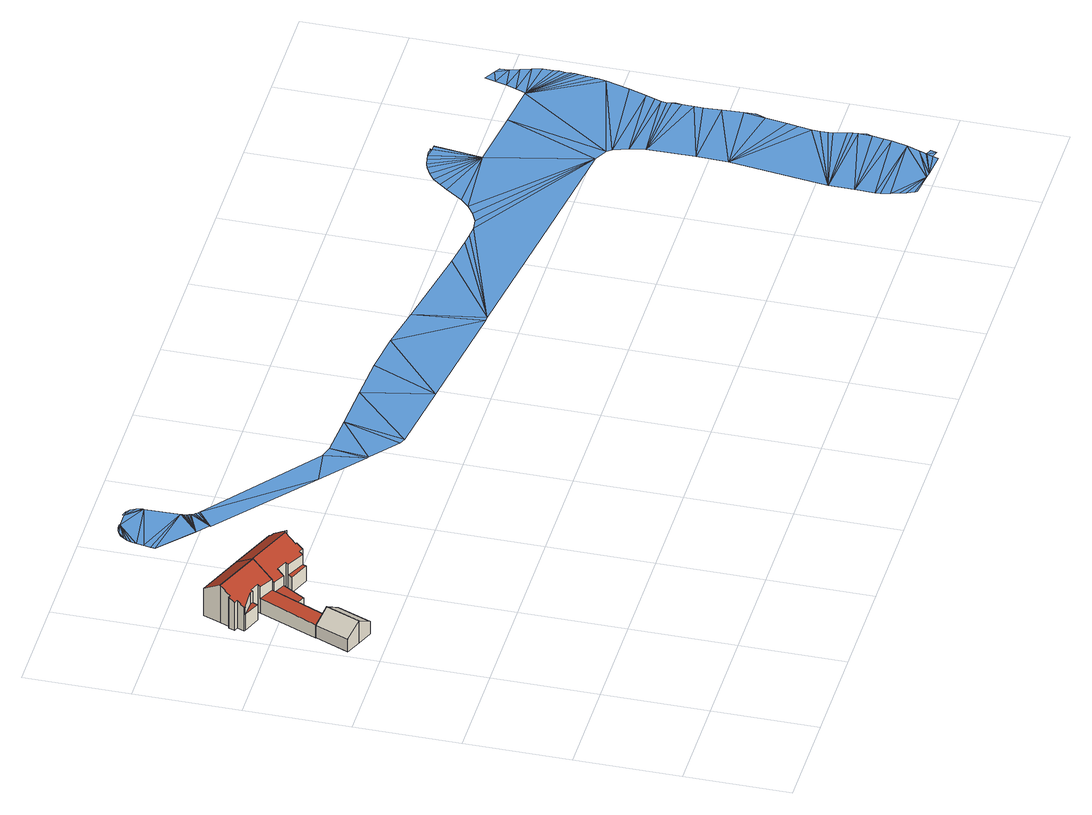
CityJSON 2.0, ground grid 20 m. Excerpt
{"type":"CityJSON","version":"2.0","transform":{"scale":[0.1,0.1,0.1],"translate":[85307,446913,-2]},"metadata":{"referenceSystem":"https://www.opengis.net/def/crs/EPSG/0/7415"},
"CityObjects":{
"building1":{"type":"Building","geometry":[{"type":"MultiSurface","lod":"2.2","boundaries":[[[0,1,2,3]],[[4,2,1,5]],[[6,3,2,4]],[[7,0,3,6]],[[5,1,0,7]],[[5,7,6,4]],[[3,8,9,0]],[[7,0,9,10]],[[10,9,8,11]],[[11,8,3,6]],[[11,6,7,10]]]}]},
"building2":{"type":"Building","attributes":{"b3_dak_type":"slanted","b3_h_dak_50p":5.76,"b3_h_dak_70p":6.57,"b3_h_dak_max":8.26,"b3_h_dak_min":2.34,"b3_h_maaiveld":-0.555,"b3_kas_warenhuis":false,"b3_mutatie_ahn3_ahn4":false,"b3_reconstructie_onvolledig":false,"b3_rmse_lod12":2.54,"b3_rmse_lod13":0.699,"b3_rmse_lod22":0.25,"b3_val3dity_lod12":"[]","b3_val3dity_lod13":"[]","b3_val3dity_lod22":"[]","b3_volume_lod12":828.63,"b3_volume_lod13":686.44,"b3_volume_lod22":648.3,"geconstateerd":false,"oorspronkelijkbouwjaar":1951,"status":"Pand in gebruik"},"children":["building2-1"]},
"building2-1":{"type":"BuildingPart","parents":["building2"],"geometry":[{"type":"Solid","lod":"2.2","boundaries":[[[[12,13,14,15,16,17,18,19,20,21,22,23,24,25,26,27,28,29,30]],[[31,13,12,32]],[[32,12,30,33,34]],[[34,33,35,36]],[[33,30,29,37]],[[38,18,17,39,40]],[[41,19,18,38]],[[42,23,22,43]],[[44,24,23,42]],[[45,27,26,46]],[[46,26,25,47,48]],[[49,21,20,50]],[[51,43,22,21,49]],[[52,50,20,19,41]],[[39,17,16,53]],[[54,15,14,55]],[[53,16,15,54]],[[55,14,13,31]],[[37,29,28,56]],[[57,56,28,27,45]],[[48,47,43,51]],[[40,39,50,52]],[[36,35,56,57]],[[47,25,24,44]],[[56,35,33,37]],[[40,52,41,38]],[[36,57,45,46,48,51,49,50,39,53,54,55,31,32,34]],[[47,44,42,43]]]],"semantics":{"surfaces":[{"type":"GroundSurface"},{"type":"WallSurface","on_footprint_edge":true},{"type":"WallSurface","on_footprint_edge":false},{"type":"RoofSurface"}],"values":[[0,1,1,2,1,1,1,1,1,1,1,1,1,1,1,1,1,1,1,1,2,2,2,1,3,3,3,3]]}}]},
"building3":{"type":"Building","attributes":{"b3_dak_type":"slanted","b3_h_dak_50p":6.13,"b3_h_dak_70p":6.77,"b3_h_dak_max":8.33,"b3_h_dak_min":1.43,"b3_h_maaiveld":-0.629,"b3_kas_warenhuis":false,"b3_mutatie_ahn3_ahn4":false,"b3_reconstructie_onvolledig":false,"b3_rmse_lod12":2.11,"b3_rmse_lod13":0.966,"b3_rmse_lod22":0.462,"b3_val3dity_lod12":"[]","b3_val3dity_lod13":"[]","b3_val3dity_lod22":"[]","b3_volume_lod12":683.2,"b3_volume_lod13":623.9,"b3_volume_lod22":581.05,"geconstateerd":false,"oorspronkelijkbouwjaar":1951,"status":"Pand in gebruik"},"children":["building3-1"]},
"building3-1":{"type":"BuildingPart","parents":["building3"],"geometry":[{"type":"Solid","lod":"2.2","boundaries":[[[[58,19,59,60,61,62,63,64,65,66,67,68,69,70,71,72,73,74,75,76,77,78,21]],[[79,21,78,80,81]],[[81,80,82,83]],[[84,77,76,85]],[[85,76,75,82]],[[86,65,64,87]],[[80,78,77,84]],[[88,72,71,89]],[[83,82,75,74,90]],[[91,68,67,92]],[[93,88,94,95]],[[95,94,69,68,91]],[[89,71,70,96]],[[90,74,73,97]],[[97,73,72,88,93]],[[92,67,66,98]],[[98,66,65,86]],[[41,19,58,99,100]],[[101,61,60,102]],[[87,64,63,103]],[[103,63,62,104]],[[104,62,61,101]],[[105,59,19,41]],[[102,60,59,105]],[[99,58,21,79]],[[96,70,69,94]],[[100,99,87]],[[80,84,85,82]],[[87,99,79,81,83,90,97,93,95,91,92,98,86]],[[96,94,88,89]],[[100,87,103,104,101,102,105,41]]]],"semantics":{"surfaces":[{"type":"GroundSurface"},{"type":"WallSurface","on_footprint_edge":true},{"type":"WallSurface","on_footprint_edge":false},{"type":"RoofSurface"}],"values":[[0,1,2,1,1,1,1,1,1,1,2,1,1,1,1,1,1,1,1,1,1,1,1,1,1,1,2,3,3,3,3]]}}]},
"waterbody1":{"type":"WaterBody","attributes":{"3df_class":"Water","bgt_status":"bestaand","bgt_type":"waterloop","relatievehoogteligging":0,"aantal_punten":0},"geometry":[{"type":"MultiSurface","lod":"1.2","boundaries":[[[106,107,108]],[[109,110,111]],[[112,113,114]],[[112,115,113]],[[112,116,115]],[[112,117,116]],[[112,118,117]],[[112,119,118]],[[112,120,119]],[[121,122,120]],[[121,123,122]],[[124,125,123]],[[124,126,125]],[[127,128,126]],[[128,127,129]],[[130,131,132]],[[132,133,134]],[[132,131,133]],[[133,131,135]],[[136,137,138]],[[138,139,140]],[[141,142,140]],[[141,143,142]],[[135,137,136]],[[140,139,141]],[[141,139,144]],[[139,145,144]],[[145,139,146]],[[147,148,149]],[[149,148,150]],[[150,148,151]],[[152,153,151]],[[154,148,147]],[[155,152,151]],[[155,156,152]],[[155,157,156]],[[158,148,154]],[[159,160,157]],[[146,148,158]],[[161,162,160]],[[163,164,162]],[[165,166,167]],[[168,165,167]],[[164,163,167]],[[167,163,168]],[[163,169,168]],[[129,131,130]],[[161,163,162]],[[170,161,160]],[[171,172,161]],[[173,171,161]],[[174,173,161]],[[170,174,161]],[[175,170,160]],[[159,175,160]],[[155,159,157]],[[148,155,151]],[[139,148,146]],[[137,139,138]],[[135,131,137]],[[129,127,131]],[[126,124,127]],[[123,176,124]],[[123,121,176]],[[177,178,179]],[[180,181,179]],[[180,182,181]],[[183,184,182]],[[185,186,187]],[[188,189,190]],[[191,192,193]],[[194,195,196]],[[197,189,188]],[[198,194,196]],[[199,200,194]],[[194,198,199]],[[201,202,192]],[[191,193,203]],[[192,204,193]],[[192,205,204]],[[192,206,205]],[[207,208,206]],[[192,207,206]],[[192,209,207]],[[192,202,209]],[[198,203,199]],[[197,210,196]],[[192,191,186]],[[211,212,186]],[[185,211,186]],[[180,179,178]],[[213,214,215]],[[186,216,187]],[[186,217,216]],[[186,218,217]],[[186,191,218]],[[203,198,191]],[[196,219,198]],[[196,220,219]],[[196,221,220]],[[196,222,221]],[[196,223,222]],[[196,210,223]],[[197,224,210]],[[225,197,226]],[[197,225,224]],[[226,197,188]],[[188,190,227]],[[227,190,184]],[[213,228,177]],[[184,183,227]],[[182,180,183]],[[178,177,229]],[[229,177,228]],[[230,214,110]],[[215,228,213]],[[231,215,214]],[[232,231,214]],[[233,232,214]],[[234,109,235]],[[230,233,214]],[[110,236,230]],[[110,237,236]],[[110,238,237]],[[110,109,238]],[[238,109,239]],[[240,109,241]],[[241,109,242]],[[242,109,234]],[[235,109,243]],[[243,109,244]],[[244,109,245]],[[245,246,247]],[[247,246,248]],[[248,246,249]],[[246,250,249]],[[110,176,111]],[[245,109,246]],[[246,109,251]],[[109,252,251]],[[239,109,240]],[[111,176,121]],[[112,253,254]],[[121,120,112]],[[255,106,108]],[[112,114,253]],[[255,254,253]],[[255,108,254]],[[106,256,107]],[[256,257,107]],[[258,256,106]]]}]}
},
"vertices":[
[64,713,14],[95,700,14],[68,635,14],[37,647,14],[68,635,41],[95,700,41],[37,647,63],[64,713,63],[7,660,14],[34,725,14],[34,725,41],[7,660,41],
[22,852,14],[28,866,14],[20,869,14],[25,881,14],[28,879,14],[36,899,14],[50,933,14],[140,896,14],[126,862,14],[111,827,14],[110,823,14],[63,713,14],[33,725,14],[81,838,14],[83,843,14],[65,850,14],[64,847,14],[60,837,14],[25,851,14],[28,866,74],[22,852,65],[25,851,48],[25,851,65],[58,850,48],[58,850,72],[60,837,47],[50,933,73],[36,899,96],[36,899,97],[140,896,73],[63,713,44],[110,823,46],[33,725,43],[65,850,74],[83,843,74],[81,838,46],[81,838,71],[111,827,72],[126,862,96],[110,823,69],[126,862,97],[28,879,82],[25,881,82],[20,869,74],[64,847,48],[64,847,72],
[126,863,14],[230,859,14],[228,854,14],[234,852,14],[224,826,14],[217,828,14],[216,826,14],[207,805,14],[210,804,14],[205,792,14],[197,795,14],[195,789,14],[192,782,14],[154,798,14],[159,807,14],[160,811,14],[137,820,14],[132,808,14],[115,767,14],[91,778,14],[108,819,14],[111,827,71],[108,819,43],[108,819,65],[132,808,43],[132,808,64],[91,778,35],[115,767,35],[207,805,81],[216,826,96],[159,807,47],[154,798,47],[137,820,73],[197,795,73],[205,792,73],[159,807,70],[195,789,47],[195,789,68],[192,782,47],[160,811,73],[210,804,81],[126,863,96],[126,863,97],[234,852,76],[228,854,76],[217,828,94],[224,826,94],[230,859,73],
[1752,806,8],[1714,821,8],[1708,801,8],[1490,789,8],[1534,595,8],[1608,773,8],[1693,762,8],[1770,731,8],[1769,750,8],[1771,720,8],[1770,709,8],[1770,698,8],[1770,692,8],[1770,685,8],[1768,668,8],[1692,762,8],[1766,650,8],[1762,633,8],[1568,573,8],[1749,588,8],[1738,554,8],[1578,545,8],[1732,537,8],[1728,524,8],[1726,513,8],[1583,515,8],[1727,505,8],[1728,487,8],[1729,498,8],[1727,464,8],[1727,448,8],[1585,425,8],[1729,415,8],[1583,365,8],[1732,376,8],[1725,335,8],[1732,354,8],[1730,346,8],[1718,293,8],[1715,272,8],[1711,247,8],[1711,208,8],[1559,179,8],[1717,184,8],[1719,174,8],[1721,165,8],[1720,139,8],[1722,150,8],[1710,217,8],[1558,130,8],[1716,117,8],[1713,102,8],[1710,231,8],[1557,93,8],[1705,72,8],[1625,16,8],[1696,48,8],[1636,15,8],[1692,35,8],[1699,17,8],[1703,29,8],[1691,33,8],[1686,21,8],[1683,10,8],[1563,66,8],[1577,25,8],[1579,22,8],[1571,39,8],[1568,50,8],[1558,83,8],[1561,582,8],[792,698,8],[763,829,8],[648,718,8],[673,834,8],[636,723,8],[582,767,8],[590,840,8],[579,769,8],[328,1136,8],[310,1142,8],[334,1127,8],[353,1015,8],[315,987,8],[496,837,8],[336,1114,8],[281,1142,8],[235,1102,8],[229,1066,8],[293,1008,8],[294,1008,8],[316,989,8],[337,1047,8],[230,1074,8],[229,1073,8],[281,1144,8],[272,1144,8],[232,1087,8],[237,1111,8],[240,1119,8],[244,1126,8],[256,1138,8],[249,1133,8],[264,1142,8],[341,1029,8],[320,1142,8],[310,1145,8],[1024,666,8],[1033,665,8],[1009,797,8],[336,1117,8],[336,1116,8],[336,1115,8],[337,1044,8],[337,1041,8],[338,1038,8],[339,1035,8],[340,1032,8],[343,1025,8],[346,1022,8],[349,1018,8],[567,847,8],[926,814,8],[847,824,8],[1283,753,8],[1179,767,8],[1237,758,8],[1260,755,8],[1421,867,8],[1437,876,8],[1305,756,8],[1326,765,8],[1344,778,8],[1359,794,8],[1383,827,8],[1394,842,8],[1406,856,8],[1448,880,8],[1460,882,8],[1472,884,8],[1492,881,8],[1483,885,8],[1486,884,8],[1489,884,8],[1492,884,8],[1501,880,8],[1502,880,8],[1765,769,8],[1701,781,8],[1759,788,8],[1740,830,8],[1719,842,8],[1751,823,8]
]}
